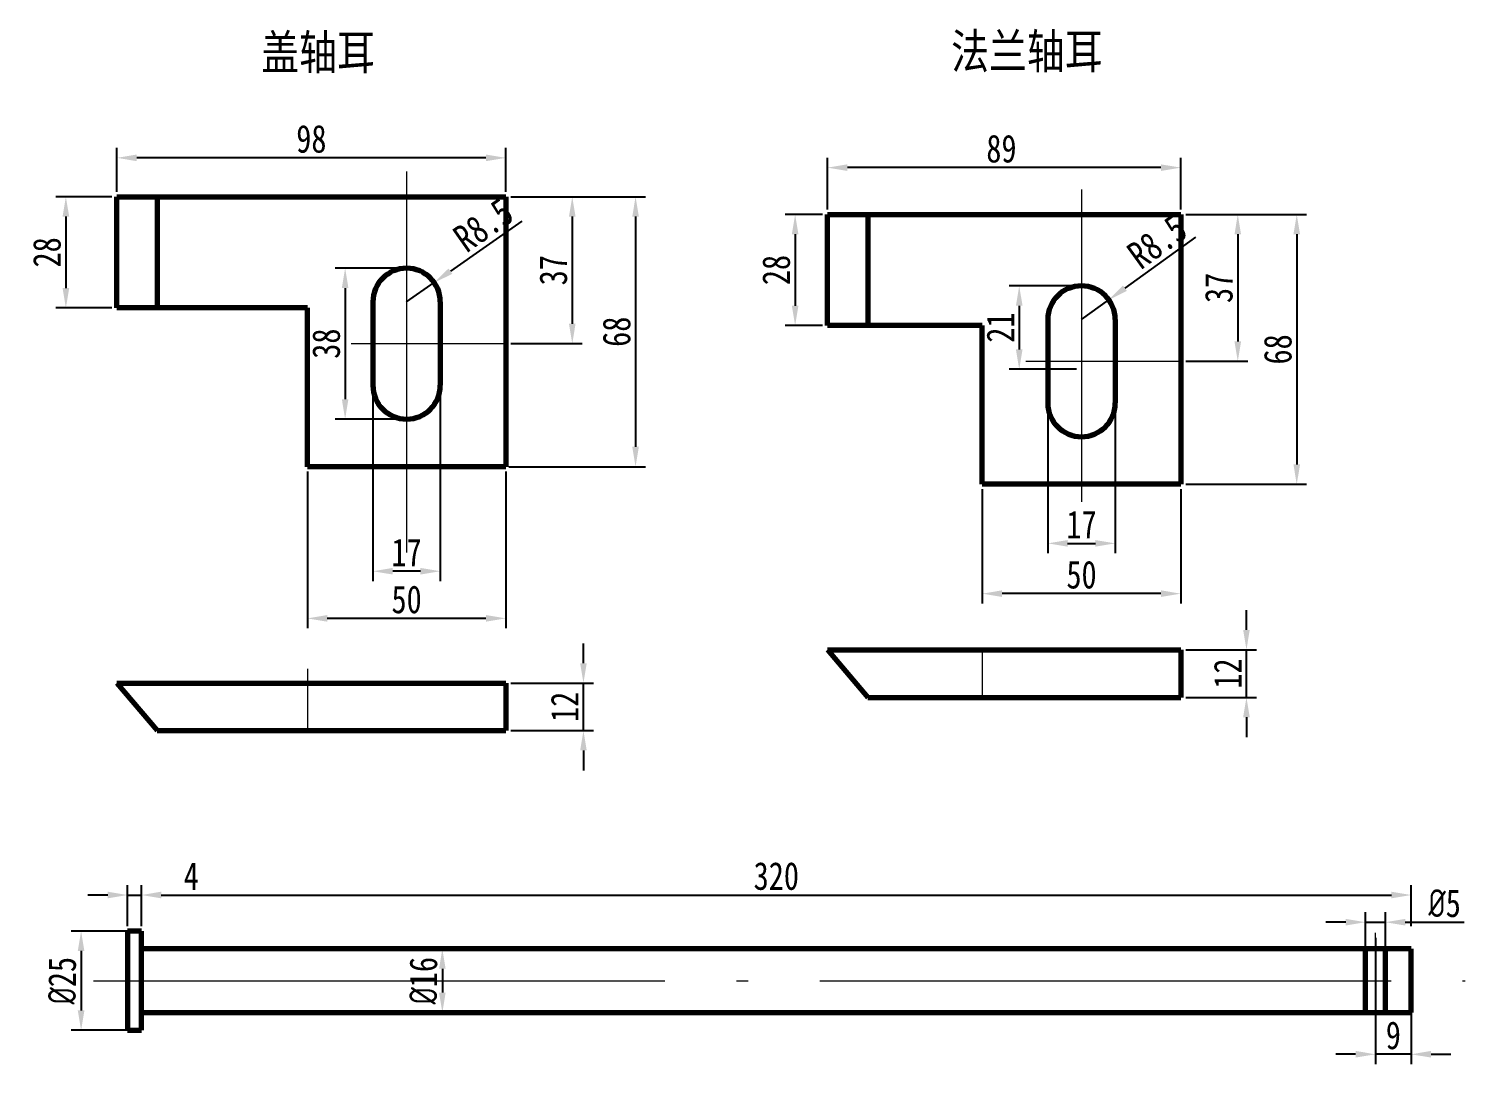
# Model space of a CAD drawing. Extents: x -49005 to 5786, y 3040 to 28144.
# Drawn here: x -27702.7 to -27339.7, y 19527.3 to 19788.2 of the extents above; entities that cross this region are included whole.
import ezdxf

# ---------------------------------------------------------------- set-up
doc = ezdxf.new("R2010")
doc.units = 0
doc.header["$LTSCALE"] = 6
doc.linetypes.add('ACAD_ISO02W100', pattern=[15, 12, -3])
doc.linetypes.add('ACAD_ISO04W100', pattern=[30.5, 24, -3, 0.5, -3])
doc.layers.get('Defpoints').update_dxf_attribs({"linetype": 'CONTINUOUS'})
for name, color, linetype, lineweight in [('CEN', 6, 'ACAD_ISO04W100', 15), ('CON', 7, 'CONTINUOUS', 70), ('DASH', 4, 'ACAD_ISO02W100', 15), ('min', 1, 'CONTINUOUS', 18)]:
    doc.layers.add(name, color=color, linetype=linetype, lineweight=lineweight)
doc.styles.get("Standard").update_dxf_attribs({"font": 'SIMFANG.TTF', "width": 0.8})
doc.dimstyles.new('ISO-25', dxfattribs={"dimtxt": 3.5, "dimasz": 2.5, "dimexe": 1.25, "dimexo": 0.625, "dimtad": 1, "dimdec": 0, "dimdsep": 46, "dimlunit": 6, "dimtxsty": 'Standard', "dimcen": 2.5, "dimadec": 0, "dimazin": 0, "dimtfac": 1, "dimtdec": 0, "dimtmove": 0, "dimatfit": 3, "dimfxl": 1, "dimtolj": 1, "dimtzin": 0, "dimarcsym": 0})

# ---------------------------------------------------------------- blocks, each defined once
blk = doc.blocks.new('*D50')
at = {"layer": 'Defpoints', "color": 0, "lineweight": 18}
for p in [(-27354.35, 19569.88), (-27674.35, 19560.79), (-27354.35, 19560.79)]:
    blk.add_point(p, dxfattribs=at)
at = {"layer": 'min', "color": 0, "lineweight": -2}
for p, q in [((-27674.35, 19562.04), (-27674.35, 19572.38)), ((-27669.35, 19569.88), (-27359.35, 19569.88)), ((-27354.35, 19562.04), (-27354.35, 19572.38))]:
    blk.add_line(p, q, dxfattribs=at)
at = {"layer": 'min', "color": 0, "lineweight": 18}
for points in [[(-27669.35, 19570.72), (-27669.35, 19569.05), (-27674.35, 19569.88)], [(-27359.35, 19570.72), (-27359.35, 19569.05), (-27354.35, 19569.88)]]:
    blk.add_solid(points, dxfattribs=at)
at = {"layer": 'min', "color": 0, "insert": (-27514.35, 19574.63), "char_height": 7, "attachment_point": 5}
blk.add_mtext('\\A1;320', dxfattribs=at)
blk = doc.blocks.new('*D72')
at = {"layer": 'Defpoints', "color": 0, "lineweight": 18}
for p in [(-27674.35, 19569.88), (-27677.85, 19560.79), (-27674.35, 19560.79)]:
    blk.add_point(p, dxfattribs=at)
at = {"layer": 'min', "color": 0, "lineweight": -2}
for p, q in [((-27682.85, 19569.88), (-27687.85, 19569.88)), ((-27677.85, 19562.04), (-27677.85, 19572.38)), ((-27677.85, 19569.88), (-27674.35, 19569.88)), ((-27674.35, 19562.04), (-27674.35, 19572.38)), ((-27669.35, 19569.88), (-27659.24, 19569.88))]:
    blk.add_line(p, q, dxfattribs=at)
at = {"layer": 'min', "color": 0, "lineweight": 18}
for points in [[(-27682.85, 19570.72), (-27682.85, 19569.05), (-27677.85, 19569.88)], [(-27669.35, 19570.72), (-27669.35, 19569.05), (-27674.35, 19569.88)]]:
    blk.add_solid(points, dxfattribs=at)
at = {"layer": 'min', "color": 0, "insert": (-27661.79, 19574.63), "char_height": 7, "attachment_point": 5}
blk.add_mtext('\\A1;4', dxfattribs=at)
blk = doc.blocks.new('*D73')
at = {"layer": 'Defpoints', "color": 0, "lineweight": 18}
for p in [(-27676.1, 19560.79), (-27689.55, 19535.79), (-27676.1, 19535.79)]:
    blk.add_point(p, dxfattribs=at)
at = {"layer": 'min', "color": 0, "lineweight": -2}
for p, q in [((-27677.35, 19560.79), (-27692.05, 19560.79)), ((-27689.55, 19555.79), (-27689.55, 19540.79)), ((-27677.35, 19535.79), (-27692.05, 19535.79))]:
    blk.add_line(p, q, dxfattribs=at)
at = {"layer": 'min', "color": 0, "lineweight": 18}
for points in [[(-27690.39, 19555.79), (-27688.72, 19555.79), (-27689.55, 19560.79)], [(-27690.39, 19540.79), (-27688.72, 19540.79), (-27689.55, 19535.79)]]:
    blk.add_solid(points, dxfattribs=at)
at = {"layer": 'min', "color": 0, "insert": (-27694.3, 19548.29), "char_height": 7, "attachment_point": 5, "rotation": 90}
blk.add_mtext('\\A1;{\\Fisocp.shx|c0;%%c}25', dxfattribs=at)
blk = doc.blocks.new('*D74')
at = {"layer": 'Defpoints', "color": 0, "lineweight": 18}
for p in [(-27363.35, 19560.38), (-27354.35, 19556.29), (-27363.35, 19529.75)]:
    blk.add_point(p, dxfattribs=at)
at = {"layer": 'min', "color": 0, "lineweight": -2}
for p, q in [((-27363.35, 19559.13), (-27363.35, 19527.25)), ((-27354.35, 19555.04), (-27354.35, 19527.25)), ((-27368.35, 19529.75), (-27373.35, 19529.75)), ((-27354.35, 19529.75), (-27363.35, 19529.75)), ((-27349.35, 19529.75), (-27344.35, 19529.75))]:
    blk.add_line(p, q, dxfattribs=at)
at = {"layer": 'min', "color": 0, "lineweight": 18}
for points in [[(-27368.35, 19530.59), (-27368.35, 19528.92), (-27363.35, 19529.75)], [(-27349.35, 19530.59), (-27349.35, 19528.92), (-27354.35, 19529.75)]]:
    blk.add_solid(points, dxfattribs=at)
at = {"layer": 'min', "color": 0, "insert": (-27358.85, 19534.5), "char_height": 7, "attachment_point": 5}
blk.add_mtext('\\A1;9', dxfattribs=at)
blk = doc.blocks.new('*D75')
at = {"layer": 'Defpoints', "color": 0, "lineweight": 18}
for p in [(-27360.85, 19563.03), (-27365.85, 19540.29), (-27360.85, 19540.29)]:
    blk.add_point(p, dxfattribs=at)
at = {"layer": 'min', "color": 0, "lineweight": -2}
for p, q in [((-27370.85, 19563.03), (-27375.85, 19563.03)), ((-27365.85, 19541.54), (-27365.85, 19565.53)), ((-27365.85, 19563.03), (-27360.85, 19563.03)), ((-27360.85, 19541.54), (-27360.85, 19565.53)), ((-27355.85, 19563.03), (-27341, 19563.03))]:
    blk.add_line(p, q, dxfattribs=at)
at = {"layer": 'min', "color": 0, "lineweight": 18}
for points in [[(-27370.85, 19563.87), (-27370.85, 19562.2), (-27365.85, 19563.03)], [(-27355.85, 19563.87), (-27355.85, 19562.2), (-27360.85, 19563.03)]]:
    blk.add_solid(points, dxfattribs=at)
at = {"layer": 'min', "color": 0, "insert": (-27345.92, 19567.78), "char_height": 7, "attachment_point": 5}
blk.add_mtext('\\A1;{\\Fisocp.shx|c0;%%c}5', dxfattribs=at)
blk = doc.blocks.new('*D56')
at = {"layer": 'Defpoints', "color": 0, "lineweight": 18}
for p in [(-27608.46, 19556.29), (-27608.46, 19540.29), (-27598.51, 19540.29)]:
    blk.add_point(p, dxfattribs=at)
at = {"layer": 'min', "color": 0, "lineweight": -2}
for p, q in [((-27607.21, 19556.29), (-27596.01, 19556.29)), ((-27598.51, 19551.29), (-27598.51, 19545.29)), ((-27607.21, 19540.29), (-27596.01, 19540.29))]:
    blk.add_line(p, q, dxfattribs=at)
at = {"layer": 'min', "color": 0, "lineweight": 18}
for points in [[(-27599.35, 19551.29), (-27597.68, 19551.29), (-27598.51, 19556.29)], [(-27599.35, 19545.29), (-27597.68, 19545.29), (-27598.51, 19540.29)]]:
    blk.add_solid(points, dxfattribs=at)
at = {"layer": 'min', "color": 0, "insert": (-27603.26, 19548.29), "char_height": 7, "attachment_point": 5, "rotation": 90}
blk.add_mtext('\\A1;{\\Fisocp.shx|c0;%%c}16', dxfattribs=at)
blk = doc.blocks.new('*D76')
at = {"layer": 'Defpoints', "color": 0, "lineweight": 18}
for p in [(-27680.52, 19755.64), (-27680.52, 19745.82), (-27582.52, 19745.82)]:
    blk.add_point(p, dxfattribs=at)
at = {"layer": 'min', "color": 0, "lineweight": -2}
for p, q in [((-27680.52, 19747.07), (-27680.52, 19758.14)), ((-27582.52, 19747.07), (-27582.52, 19758.14)), ((-27587.52, 19755.64), (-27675.52, 19755.64))]:
    blk.add_line(p, q, dxfattribs=at)
at = {"layer": 'min', "color": 0, "lineweight": 18}
for points in [[(-27675.52, 19756.47), (-27675.52, 19754.8), (-27680.52, 19755.64)], [(-27587.52, 19756.47), (-27587.52, 19754.8), (-27582.52, 19755.64)]]:
    blk.add_solid(points, dxfattribs=at)
at = {"layer": 'min', "color": 0, "insert": (-27631.52, 19760.39), "char_height": 7, "attachment_point": 5}
blk.add_mtext('\\A1;98', dxfattribs=at)
blk = doc.blocks.new('*D57')
at = {"layer": 'Defpoints', "color": 0, "lineweight": 18}
for p in [(-27582.52, 19745.82), (-27582.99, 19677.82), (-27549.82, 19677.82)]:
    blk.add_point(p, dxfattribs=at)
at = {"layer": 'min', "color": 0, "lineweight": -2}
for p, q in [((-27581.27, 19745.82), (-27547.32, 19745.82)), ((-27549.82, 19740.82), (-27549.82, 19682.82)), ((-27581.74, 19677.82), (-27547.32, 19677.82))]:
    blk.add_line(p, q, dxfattribs=at)
at = {"layer": 'min', "color": 0, "lineweight": 18}
for points in [[(-27550.65, 19740.82), (-27548.98, 19740.82), (-27549.82, 19745.82)], [(-27550.65, 19682.82), (-27548.98, 19682.82), (-27549.82, 19677.82)]]:
    blk.add_solid(points, dxfattribs=at)
at = {"layer": 'min', "color": 0, "insert": (-27554.57, 19711.82), "char_height": 7, "attachment_point": 5, "rotation": 90}
blk.add_mtext('\\A1;68', dxfattribs=at)
blk = doc.blocks.new('*D77')
at = {"layer": 'Defpoints', "color": 0, "lineweight": 18}
for p in [(-27412.43, 19741.37), (-27412.43, 19673.37), (-27383.19, 19673.37)]:
    blk.add_point(p, dxfattribs=at)
at = {"layer": 'min', "color": 0, "lineweight": -2}
for p, q in [((-27411.18, 19741.37), (-27380.69, 19741.37)), ((-27383.19, 19736.37), (-27383.19, 19678.37)), ((-27411.18, 19673.37), (-27380.69, 19673.37))]:
    blk.add_line(p, q, dxfattribs=at)
at = {"layer": 'min', "color": 0, "lineweight": 18}
for points in [[(-27384.02, 19736.37), (-27382.35, 19736.37), (-27383.19, 19741.37)], [(-27384.02, 19678.37), (-27382.35, 19678.37), (-27383.19, 19673.37)]]:
    blk.add_solid(points, dxfattribs=at)
at = {"layer": 'min', "color": 0, "insert": (-27387.94, 19707.37), "char_height": 7, "attachment_point": 5, "rotation": 90}
blk.add_mtext('\\A1;68', dxfattribs=at)
blk = doc.blocks.new('*D78')
at = {"layer": 'Defpoints', "color": 0, "lineweight": 18}
for p in [(-27445.93, 19704.37), (-27428.93, 19704.37), (-27428.93, 19658.49)]:
    blk.add_point(p, dxfattribs=at)
at = {"layer": 'min', "color": 0, "lineweight": -2}
for p, q in [((-27445.93, 19703.12), (-27445.93, 19655.99)), ((-27428.93, 19703.12), (-27428.93, 19655.99)), ((-27440.93, 19658.49), (-27433.93, 19658.49))]:
    blk.add_line(p, q, dxfattribs=at)
at = {"layer": 'min', "color": 0, "lineweight": 18}
for points in [[(-27440.93, 19659.32), (-27440.93, 19657.66), (-27445.93, 19658.49)], [(-27433.93, 19659.32), (-27433.93, 19657.66), (-27428.93, 19658.49)]]:
    blk.add_solid(points, dxfattribs=at)
at = {"layer": 'min', "color": 0, "insert": (-27437.43, 19663.24), "char_height": 7, "attachment_point": 5}
blk.add_mtext('\\A1;17', dxfattribs=at)
blk = doc.blocks.new('*D79')
at = {"layer": 'Defpoints', "color": 0, "lineweight": 18}
for p in [(-27501.43, 19741.37), (-27509.6, 19713.37), (-27501.43, 19713.37)]:
    blk.add_point(p, dxfattribs=at)
at = {"layer": 'min', "color": 0, "lineweight": -2}
for p, q in [((-27502.68, 19741.37), (-27512.1, 19741.37)), ((-27509.6, 19736.37), (-27509.6, 19718.37)), ((-27502.68, 19713.37), (-27512.1, 19713.37))]:
    blk.add_line(p, q, dxfattribs=at)
at = {"layer": 'min', "color": 0, "lineweight": 18}
for points in [[(-27510.43, 19736.37), (-27508.77, 19736.37), (-27509.6, 19741.37)], [(-27510.43, 19718.37), (-27508.77, 19718.37), (-27509.6, 19713.37)]]:
    blk.add_solid(points, dxfattribs=at)
at = {"layer": 'min', "color": 0, "insert": (-27514.35, 19727.37), "char_height": 7, "attachment_point": 5, "rotation": 90}
blk.add_mtext('\\A1;28', dxfattribs=at)
blk = doc.blocks.new('*D58')
at = {"layer": 'Defpoints', "color": 0, "lineweight": 18}
for p in [(-27501.43, 19753.17), (-27501.43, 19741.37), (-27412.43, 19741.37)]:
    blk.add_point(p, dxfattribs=at)
at = {"layer": 'min', "color": 0, "lineweight": -2}
for p, q in [((-27501.43, 19742.62), (-27501.43, 19755.67)), ((-27412.43, 19742.62), (-27412.43, 19755.67)), ((-27417.43, 19753.17), (-27496.43, 19753.17))]:
    blk.add_line(p, q, dxfattribs=at)
at = {"layer": 'min', "color": 0, "lineweight": 18}
for points in [[(-27496.43, 19754), (-27496.43, 19752.33), (-27501.43, 19753.17)], [(-27417.43, 19754), (-27417.43, 19752.33), (-27412.43, 19753.17)]]:
    blk.add_solid(points, dxfattribs=at)
at = {"layer": 'min', "color": 0, "insert": (-27457.61, 19757.92), "char_height": 7, "attachment_point": 5}
blk.add_mtext('\\A1;89', dxfattribs=at)
blk = doc.blocks.new('*D80')
at = {"layer": 'Defpoints', "color": 0, "lineweight": 18}
for p in [(-27462.43, 19673.37), (-27412.43, 19673.37), (-27462.43, 19645.82)]:
    blk.add_point(p, dxfattribs=at)
at = {"layer": 'min', "color": 0, "lineweight": -2}
for p, q in [((-27462.43, 19672.12), (-27462.43, 19643.32)), ((-27412.43, 19672.12), (-27412.43, 19643.32)), ((-27417.43, 19645.82), (-27457.43, 19645.82))]:
    blk.add_line(p, q, dxfattribs=at)
at = {"layer": 'min', "color": 0, "lineweight": 18}
for points in [[(-27457.43, 19646.66), (-27457.43, 19644.99), (-27462.43, 19645.82)], [(-27417.43, 19646.66), (-27417.43, 19644.99), (-27412.43, 19645.82)]]:
    blk.add_solid(points, dxfattribs=at)
at = {"layer": 'min', "color": 0, "insert": (-27437.43, 19650.57), "char_height": 7, "attachment_point": 5}
blk.add_mtext('\\A1;50', dxfattribs=at)
blk = doc.blocks.new('*D81')
at = {"layer": 'Defpoints', "color": 0, "lineweight": 18}
for p in [(-27412.43, 19741.37), (-27412.43, 19704.37), (-27398.05, 19704.37)]:
    blk.add_point(p, dxfattribs=at)
at = {"layer": 'min', "color": 0, "lineweight": -2}
for p, q in [((-27411.18, 19741.37), (-27395.55, 19741.37)), ((-27398.05, 19736.37), (-27398.05, 19709.37)), ((-27411.18, 19704.37), (-27395.55, 19704.37))]:
    blk.add_line(p, q, dxfattribs=at)
at = {"layer": 'min', "color": 0, "lineweight": 18}
for points in [[(-27398.88, 19736.37), (-27397.22, 19736.37), (-27398.05, 19741.37)], [(-27398.88, 19709.37), (-27397.22, 19709.37), (-27398.05, 19704.37)]]:
    blk.add_solid(points, dxfattribs=at)
at = {"layer": 'min', "color": 0, "insert": (-27402.8, 19722.87), "char_height": 7, "attachment_point": 5, "rotation": 90}
blk.add_mtext('\\A1;37', dxfattribs=at)
blk = doc.blocks.new('*D82')
at = {"layer": 'Defpoints', "color": 0, "lineweight": 18}
for p in [(-27582.52, 19745.82), (-27582.52, 19708.82), (-27565.77, 19708.82)]:
    blk.add_point(p, dxfattribs=at)
at = {"layer": 'min', "color": 0, "lineweight": -2}
for p, q in [((-27581.27, 19745.82), (-27563.27, 19745.82)), ((-27565.77, 19740.82), (-27565.77, 19713.82)), ((-27581.27, 19708.82), (-27563.27, 19708.82))]:
    blk.add_line(p, q, dxfattribs=at)
at = {"layer": 'min', "color": 0, "lineweight": 18}
for points in [[(-27566.6, 19740.82), (-27564.94, 19740.82), (-27565.77, 19745.82)], [(-27566.6, 19713.82), (-27564.94, 19713.82), (-27565.77, 19708.82)]]:
    blk.add_solid(points, dxfattribs=at)
at = {"layer": 'min', "color": 0, "insert": (-27570.52, 19727.32), "char_height": 7, "attachment_point": 5, "rotation": 90}
blk.add_mtext('\\A1;37', dxfattribs=at)
blk = doc.blocks.new('*D83')
at = {"layer": 'Defpoints', "color": 0, "lineweight": 18}
for p in [(-27632.52, 19677.82), (-27582.52, 19677.82), (-27632.52, 19639.59)]:
    blk.add_point(p, dxfattribs=at)
at = {"layer": 'min', "color": 0, "lineweight": -2}
for p, q in [((-27632.52, 19676.57), (-27632.52, 19637.09)), ((-27582.52, 19676.57), (-27582.52, 19637.09)), ((-27587.52, 19639.59), (-27627.52, 19639.59))]:
    blk.add_line(p, q, dxfattribs=at)
at = {"layer": 'min', "color": 0, "lineweight": 18}
for points in [[(-27627.52, 19640.43), (-27627.52, 19638.76), (-27632.52, 19639.59)], [(-27587.52, 19640.43), (-27587.52, 19638.76), (-27582.52, 19639.59)]]:
    blk.add_solid(points, dxfattribs=at)
at = {"layer": 'min', "color": 0, "insert": (-27607.52, 19644.34), "char_height": 7, "attachment_point": 5}
blk.add_mtext('\\A1;50', dxfattribs=at)
blk = doc.blocks.new('*D84')
at = {"layer": 'Defpoints', "color": 0, "lineweight": 18}
for p in [(-27616.02, 19698.32), (-27599.02, 19698.32), (-27616.02, 19651.47)]:
    blk.add_point(p, dxfattribs=at)
at = {"layer": 'min', "color": 0, "lineweight": -2}
for p, q in [((-27616.02, 19697.07), (-27616.02, 19648.97)), ((-27599.02, 19697.07), (-27599.02, 19648.97)), ((-27604.02, 19651.47), (-27611.02, 19651.47))]:
    blk.add_line(p, q, dxfattribs=at)
at = {"layer": 'min', "color": 0, "lineweight": 18}
for points in [[(-27611.02, 19652.3), (-27611.02, 19650.64), (-27616.02, 19651.47)], [(-27604.02, 19652.3), (-27604.02, 19650.64), (-27599.02, 19651.47)]]:
    blk.add_solid(points, dxfattribs=at)
at = {"layer": 'min', "color": 0, "insert": (-27607.52, 19656.22), "char_height": 7, "attachment_point": 5}
blk.add_mtext('\\A1;17', dxfattribs=at)
blk = doc.blocks.new('*D59')
at = {"layer": 'Defpoints', "color": 0, "lineweight": 18}
for p in [(-27680.52, 19745.82), (-27693.39, 19717.82), (-27680.52, 19717.82)]:
    blk.add_point(p, dxfattribs=at)
at = {"layer": 'min', "color": 0, "lineweight": -2}
for p, q in [((-27681.77, 19745.82), (-27695.89, 19745.82)), ((-27693.39, 19740.82), (-27693.39, 19722.82)), ((-27681.77, 19717.82), (-27695.89, 19717.82))]:
    blk.add_line(p, q, dxfattribs=at)
at = {"layer": 'min', "color": 0, "lineweight": 18}
for points in [[(-27694.22, 19740.82), (-27692.55, 19740.82), (-27693.39, 19745.82)], [(-27694.22, 19722.82), (-27692.55, 19722.82), (-27693.39, 19717.82)]]:
    blk.add_solid(points, dxfattribs=at)
at = {"layer": 'min', "color": 0, "insert": (-27698.14, 19731.82), "char_height": 7, "attachment_point": 5, "rotation": 90}
blk.add_mtext('\\A1;28', dxfattribs=at)
blk = doc.blocks.new('*D85')
at = {"layer": 'Defpoints', "color": 0, "lineweight": 18}
for p in [(-27437.43, 19723.37), (-27453.13, 19702.37), (-27437.43, 19702.37)]:
    blk.add_point(p, dxfattribs=at)
at = {"layer": 'min', "color": 0, "lineweight": -2}
for p, q in [((-27438.68, 19723.37), (-27455.63, 19723.37)), ((-27453.13, 19718.37), (-27453.13, 19707.37)), ((-27438.68, 19702.37), (-27455.63, 19702.37))]:
    blk.add_line(p, q, dxfattribs=at)
at = {"layer": 'min', "color": 0, "lineweight": 18}
for points in [[(-27453.96, 19718.37), (-27452.29, 19718.37), (-27453.13, 19723.37)], [(-27453.96, 19707.37), (-27452.29, 19707.37), (-27453.13, 19702.37)]]:
    blk.add_solid(points, dxfattribs=at)
at = {"layer": 'min', "color": 0, "insert": (-27457.88, 19712.87), "char_height": 7, "attachment_point": 5, "rotation": 90}
blk.add_mtext('\\A1;21', dxfattribs=at)
blk = doc.blocks.new('*D86')
at = {"layer": 'Defpoints', "color": 0, "lineweight": 18}
for p in [(-27607.52, 19727.82), (-27623.01, 19689.82), (-27607.52, 19689.82)]:
    blk.add_point(p, dxfattribs=at)
at = {"layer": 'min', "color": 0, "lineweight": -2}
for p, q in [((-27608.77, 19727.82), (-27625.51, 19727.82)), ((-27623.01, 19722.82), (-27623.01, 19694.82)), ((-27608.77, 19689.82), (-27625.51, 19689.82))]:
    blk.add_line(p, q, dxfattribs=at)
at = {"layer": 'min', "color": 0, "lineweight": 18}
for points in [[(-27623.84, 19722.82), (-27622.18, 19722.82), (-27623.01, 19727.82)], [(-27623.84, 19694.82), (-27622.18, 19694.82), (-27623.01, 19689.82)]]:
    blk.add_solid(points, dxfattribs=at)
at = {"layer": 'min', "color": 0, "insert": (-27627.76, 19708.82), "char_height": 7, "attachment_point": 5, "rotation": 90}
blk.add_mtext('\\A1;38', dxfattribs=at)
blk = doc.blocks.new('*D87')
at = {"layer": 'Defpoints', "color": 0, "lineweight": 18}
for p in [(-27582.52, 19623.3), (-27562.95, 19623.3), (-27582.52, 19611.3)]:
    blk.add_point(p, dxfattribs=at)
at = {"layer": 'min', "color": 0, "lineweight": -2}
for p, q in [((-27562.95, 19628.3), (-27562.95, 19633.3)), ((-27581.27, 19623.3), (-27560.45, 19623.3)), ((-27562.95, 19611.3), (-27562.95, 19623.3)), ((-27581.27, 19611.3), (-27560.45, 19611.3)), ((-27562.95, 19606.3), (-27562.95, 19601.3))]:
    blk.add_line(p, q, dxfattribs=at)
at = {"layer": 'min', "color": 0, "lineweight": 18}
for points in [[(-27563.79, 19628.3), (-27562.12, 19628.3), (-27562.95, 19623.3)], [(-27563.79, 19606.3), (-27562.12, 19606.3), (-27562.95, 19611.3)]]:
    blk.add_solid(points, dxfattribs=at)
at = {"layer": 'min', "color": 0, "insert": (-27567.7, 19617.3), "char_height": 7, "attachment_point": 5, "rotation": 90}
blk.add_mtext('\\A1;12', dxfattribs=at)
blk = doc.blocks.new('*D88')
at = {"layer": 'Defpoints', "color": 0, "lineweight": 18}
for p in [(-27412.43, 19631.69), (-27395.86, 19631.69), (-27412.43, 19619.69)]:
    blk.add_point(p, dxfattribs=at)
at = {"layer": 'min', "color": 0, "lineweight": -2}
for p, q in [((-27395.86, 19636.69), (-27395.86, 19641.69)), ((-27411.18, 19631.69), (-27393.36, 19631.69)), ((-27395.86, 19619.69), (-27395.86, 19631.69)), ((-27411.18, 19619.69), (-27393.36, 19619.69)), ((-27395.86, 19614.69), (-27395.86, 19609.69))]:
    blk.add_line(p, q, dxfattribs=at)
at = {"layer": 'min', "color": 0, "lineweight": 18}
for points in [[(-27396.7, 19636.69), (-27395.03, 19636.69), (-27395.86, 19631.69)], [(-27396.7, 19614.69), (-27395.03, 19614.69), (-27395.86, 19619.69)]]:
    blk.add_solid(points, dxfattribs=at)
at = {"layer": 'min', "color": 0, "insert": (-27400.61, 19625.69), "char_height": 7, "attachment_point": 5, "rotation": 90}
blk.add_mtext('\\A1;12', dxfattribs=at)
blk = doc.blocks.new('*D89')
at = {"layer": 'Defpoints', "color": 0, "lineweight": 18}
for p in [(-27430.55, 19719.85), (-27437.43, 19714.87)]:
    blk.add_point(p, dxfattribs=at)
at = {"layer": 'min', "color": 0, "lineweight": -2}
for p, q in [((-27408.72, 19735.63), (-27426.49, 19722.78)), ((-27437.43, 19714.87), (-27430.55, 19719.85))]:
    blk.add_line(p, q, dxfattribs=at)
at = {"layer": 'min', "color": 0, "lineweight": 18}
blk.add_solid([(-27426.98, 19723.45), (-27426.01, 19722.1), (-27430.55, 19719.85)], dxfattribs=at)
at = {"layer": 'min', "color": 0, "insert": (-27418.36, 19734.52), "char_height": 7, "attachment_point": 5, "rotation": 35.8693}
blk.add_mtext('\\A1;R8.5', dxfattribs=at)
blk = doc.blocks.new('*D90')
at = {"layer": 'Defpoints', "color": 0, "lineweight": 18}
for p in [(-27600.56, 19724.21), (-27607.52, 19719.32)]:
    blk.add_point(p, dxfattribs=at)
at = {"layer": 'min', "color": 0, "lineweight": -2}
for p, q in [((-27578.51, 19739.68), (-27596.47, 19727.08)), ((-27607.52, 19719.32), (-27600.56, 19724.21))]:
    blk.add_line(p, q, dxfattribs=at)
at = {"layer": 'min', "color": 0, "lineweight": 18}
blk.add_solid([(-27596.95, 19727.76), (-27595.99, 19726.39), (-27600.56, 19724.21)], dxfattribs=at)
at = {"layer": 'min', "color": 0, "insert": (-27588.17, 19738.7), "char_height": 7, "attachment_point": 5, "rotation": 35.0505}
blk.add_mtext('\\A1;R8.5', dxfattribs=at)

msp = doc.modelspace()

# ---------------------------------------------------------------- linework, layer by layer
at = {"layer": 'CEN'}
for p, q in [((-27607.52, 19752.16), (-27607.52, 19656.22)), ((-27437.43, 19747.7), (-27437.43, 19668.97)), ((-27621.51, 19708.82), (-27582.52, 19708.82)), ((-27451.43, 19704.37), (-27412.43, 19704.37)), ((-27363.35, 19535.64), (-27363.35, 19560.38)), ((-27686.42, 19548.29), (-27340.78, 19548.29))]:
    msp.add_line(p, q, dxfattribs=at)
at = {"layer": 'CON'}
for p, q in [((-27680.52, 19745.82), (-27582.52, 19745.82)), ((-27680.52, 19717.82), (-27680.52, 19745.82)), ((-27670.41, 19745.82), (-27670.41, 19717.82)), ((-27582.52, 19745.82), (-27582.52, 19677.82)), ((-27501.43, 19713.37), (-27501.43, 19741.37)), ((-27501.43, 19741.37), (-27412.43, 19741.37)), ((-27491.32, 19741.37), (-27491.32, 19713.37)), ((-27412.43, 19741.37), (-27412.43, 19673.37)), ((-27616.02, 19719.32), (-27616.02, 19698.32)), ((-27599.02, 19719.32), (-27599.02, 19698.32)), ((-27632.52, 19717.82), (-27680.52, 19717.82)), ((-27632.52, 19677.82), (-27632.52, 19717.82)), ((-27445.93, 19714.87), (-27445.93, 19693.87)), ((-27428.93, 19714.87), (-27428.93, 19693.87)), ((-27462.43, 19713.37), (-27501.43, 19713.37)), ((-27462.43, 19673.37), (-27462.43, 19713.37)), ((-27582.52, 19677.82), (-27632.52, 19677.82)), ((-27412.43, 19673.37), (-27462.43, 19673.37)), ((-27501.43, 19631.69), (-27491.32, 19619.69)), ((-27501.43, 19631.69), (-27412.43, 19631.69)), ((-27412.43, 19631.69), (-27412.43, 19619.69)), ((-27680.52, 19623.3), (-27582.52, 19623.3)), ((-27680.52, 19623.3), (-27670.41, 19611.3)), ((-27582.52, 19623.3), (-27582.52, 19611.3)), ((-27491.32, 19619.69), (-27412.43, 19619.69)), ((-27670.41, 19611.3), (-27582.52, 19611.3)), ((-27674.35, 19560.79), (-27677.85, 19560.79)), ((-27677.85, 19560.79), (-27677.85, 19535.79)), ((-27674.35, 19535.79), (-27674.35, 19560.79)), ((-27354.35, 19556.29), (-27673.85, 19556.29)), ((-27365.85, 19540.29), (-27365.85, 19556.29)), ((-27360.85, 19540.29), (-27360.85, 19556.29)), ((-27354.35, 19540.29), (-27354.35, 19556.29)), ((-27673.85, 19540.29), (-27354.35, 19540.29)), ((-27677.85, 19535.79), (-27674.35, 19535.79))]:
    msp.add_line(p, q, dxfattribs=at)
for centre, radius, start, end in [((-27607.52, 19719.32), 8.5, 0, 180), ((-27437.43, 19714.87), 8.5, 0, 180), ((-27607.52, 19698.32), 8.5, 180, 0), ((-27437.43, 19693.87), 8.5, 180, 0), ((-27673.85, 19556.79), 0.5, 180, 270), ((-27673.85, 19539.79), 0.5, 90, 180)]:
    msp.add_arc(centre, radius, start, end, dxfattribs=at)
at = {"layer": 'DASH'}
for p, q in [((-27462.43, 19631.69), (-27462.43, 19619.69)), ((-27632.52, 19626.87), (-27632.52, 19611.3))]:
    msp.add_line(p, q, dxfattribs=at)

# ---------------------------------------------------------------- texts
at = {"layer": 'min', "char_height": 8.75, "attachment_point": 5}
for s, insert in [('盖轴耳', (-27629.84, 19781.77)), ('法兰轴耳', (-27451.19, 19782.02))]:
    msp.add_mtext(s, dxfattribs=dict(at, insert=insert))

# ---------------------------------------------------------------- dimensions: what is measured, and where the dimension line sits
at = {"layer": 'min'}
for base, p1, p2, picture, middle in [((-27680.52, 19755.64), (-27582.52, 19745.82), (-27680.52, 19745.82), '*D76', (-27631.52, 19760.39)), ((-27428.93, 19658.49), (-27445.93, 19704.37), (-27428.93, 19704.37), '*D78', (-27437.43, 19663.24)), ((-27616.02, 19651.47), (-27599.02, 19698.32), (-27616.02, 19698.32), '*D84', (-27607.52, 19656.22)), ((-27632.52, 19639.59), (-27582.52, 19677.82), (-27632.52, 19677.82), '*D83', (-27607.52, 19644.34)), ((-27462.43, 19645.82), (-27412.43, 19673.37), (-27462.43, 19673.37), '*D80', (-27437.43, 19650.57))]:
    dim = msp.add_linear_dim(base=base, p1=p1, p2=p2, dimstyle='ISO-25', override={"dimscale": 2}, dxfattribs=at)
    dim.commit()
    dim.dimension.update_dxf_attribs({"geometry": picture, "text_midpoint": middle})
dim = msp.add_linear_dim(base=(-27501.43, 19753.17), p1=(-27412.43, 19741.37), p2=(-27501.43, 19741.37), dimstyle='ISO-25', override={"dimscale": 2}, dxfattribs=at)
dim.commit()
dim.dimension.update_dxf_attribs({"geometry": '*D58', "text_midpoint": (-27457.61, 19753.17), "dimtype": 160})
for center, mpoint, picture, middle in [((-27607.52, 19719.32), (-27600.56, 19724.21), '*D90', (-27588.17, 19738.7)), ((-27437.43, 19714.87), (-27430.55, 19719.85), '*D89', (-27418.36, 19734.52))]:
    dim = msp.add_radius_dim(center=center, mpoint=mpoint, dimstyle='ISO-25', override={"dimscale": 2, "dimdec": 1}, dxfattribs=at)
    dim.commit()
    dim.dimension.update_dxf_attribs({"geometry": picture, "text_midpoint": middle})
dim = msp.add_linear_dim(base=(-27693.39, 19717.82), p1=(-27680.52, 19745.82), p2=(-27680.52, 19717.82), angle=90, dimstyle='ISO-25', override={"dimscale": 2}, dxfattribs=at)
dim.commit()
dim.dimension.update_dxf_attribs({"geometry": '*D59', "text_midpoint": (-27693.39, 19731.82), "dimtype": 160})
for base, p1, p2, angle, picture, middle in [((-27549.82, 19677.82), (-27582.52, 19745.82), (-27582.99, 19677.82), 90, '*D57', (-27554.57, 19711.82)), ((-27565.77, 19708.82), (-27582.52, 19745.82), (-27582.52, 19708.82), 90, '*D82', (-27570.52, 19727.32)), ((-27509.6, 19713.37), (-27501.43, 19741.37), (-27501.43, 19713.37), 90, '*D79', (-27514.35, 19727.37)), ((-27383.19, 19673.37), (-27412.43, 19741.37), (-27412.43, 19673.37), 90, '*D77', (-27387.94, 19707.37)), ((-27398.05, 19704.37), (-27412.43, 19741.37), (-27412.43, 19704.37), 90, '*D81', (-27402.8, 19722.87)), ((-27623.01, 19689.82), (-27607.52, 19727.82), (-27607.52, 19689.82), 90, '*D86', (-27627.76, 19708.82)), ((-27453.13, 19702.37), (-27437.43, 19723.37), (-27437.43, 19702.37), 90, '*D85', (-27457.88, 19712.87)), ((-27395.86, 19631.69), (-27412.43, 19619.69), (-27412.43, 19631.69), 90, '*D88', (-27400.61, 19625.69)), ((-27562.95, 19623.3), (-27582.52, 19611.3), (-27582.52, 19623.3), 90, '*D87', (-27567.7, 19617.3)), ((-27674.34652183, 19569.88353701), (-27677.84652183, 19560.79364212), (-27674.34652183, 19560.79364212), 180, '*D72', (-27661.79490021, 19574.63353701)), ((-27354.35, 19569.88), (-27674.35, 19560.79), (-27354.35, 19560.79), 180, '*D50', (-27514.35, 19574.63)), ((-27363.35, 19529.75), (-27354.35, 19556.29), (-27363.35, 19560.38), 180, '*D74', (-27358.85, 19534.5))]:
    dim = msp.add_linear_dim(base=base, p1=p1, p2=p2, angle=angle, dimstyle='ISO-25', override={"dimscale": 2}, dxfattribs=at)
    dim.commit()
    dim.dimension.update_dxf_attribs({"geometry": picture, "text_midpoint": middle})
for base, p1, p2, angle, text, picture, middle in [((-27360.85, 19563.03), (-27365.85, 19540.29), (-27360.85, 19540.29), 180, '{\\Fisocp.shx|c0;%%c}5', '*D75', (-27345.92, 19567.78)), ((-27689.55, 19535.79), (-27676.1, 19560.79), (-27676.1, 19535.79), 90, '{\\Fisocp.shx|c0;%%c}<>', '*D73', (-27694.3, 19548.29)), ((-27598.51, 19540.29), (-27608.46, 19556.29), (-27608.46, 19540.29), 90, '{\\Fisocp.shx|c0;%%c}<>', '*D56', (-27603.26, 19548.29))]:
    dim = msp.add_linear_dim(base=base, p1=p1, p2=p2, angle=angle, text=text, dimstyle='ISO-25', override={"dimscale": 2}, dxfattribs=at)
    dim.commit()
    dim.dimension.update_dxf_attribs({"geometry": picture, "text_midpoint": middle})

doc.saveas('drawing.dxf')
